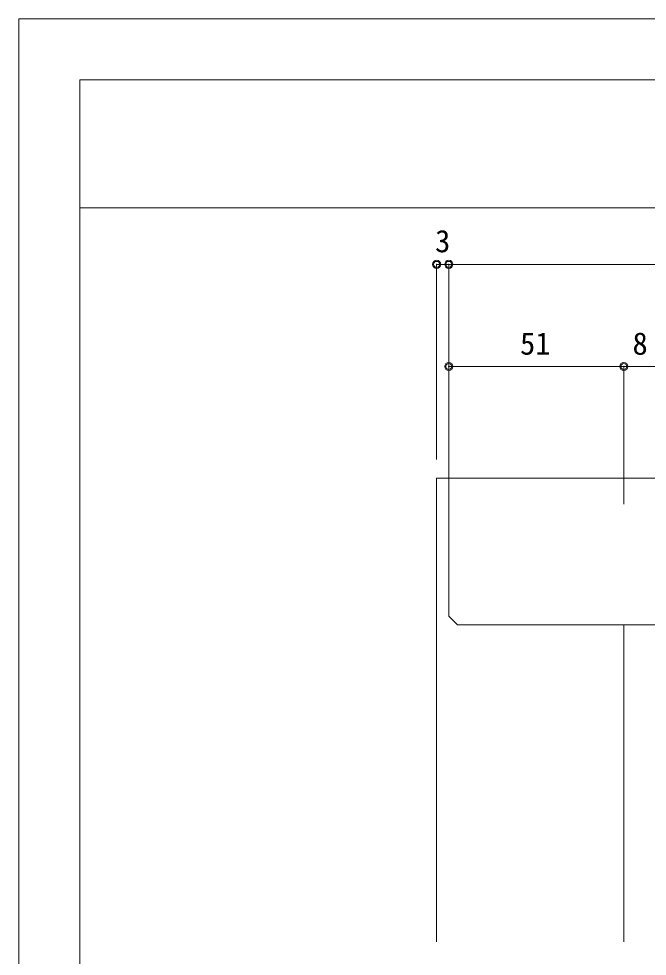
# Model space of a CAD drawing. Units: millimetres on the paper, enlarged 5 times, with parts at other scales. Extents: x -992 to 1008, y -685 to 700.
# Drawn here: x -992.5 to -735.2, y 315.9 to 700 of the extents above; entities that cross this region are included whole.
import ezdxf
from ezdxf.enums import TextEntityAlignment as Align

# ---------------------------------------------------------------- set-up
doc = ezdxf.new("R2010")
doc.units = ezdxf.units.MM
doc.header["$LTSCALE"] = 5
doc.header["$PDMODE"] = 32
doc.header["$PDSIZE"] = 2.5
for name, color, linetype, lineweight in [('1-0_H-SYM', 7, 'Continuous', 20), ('1-1_0', 7, 'Continuous', 20), ('2-0_18', 7, 'Continuous', 18)]:
    doc.layers.add(name, color=color, linetype=linetype, lineweight=lineweight)
doc.styles.add('ＭＳ ゴシック', font='')
doc.styles.get('ＭＳ ゴシック').set_extended_font_data('MS Gothic')

msp = doc.modelspace()

# ---------------------------------------------------------------- linework, layer by layer
at = {"layer": '1-0_H-SYM'}
for p, q in [((-967.5, 675), (197.5, 675)), ((-967.5, 622.5), (197.5, 622.5)), ((-967.5, 622.5), (197.5, 622.5))]:
    msp.add_line(p, q, dxfattribs=at)
at = {"layer": '1-1_0'}
msp.add_line((-967.5, 675), (197.5, 675), dxfattribs=at)
msp.add_lwpolyline([(-992.5, -685), (1007.5, -685), (1007.5, 700), (-992.5, 700)], close=True, dxfattribs=at)
msp.add_lwpolyline([(197.5, -26.25), (-967.5, -26.25), (-967.5, 675)], dxfattribs=at)
at = {"layer": '2-0_18', "color": 4}
for p, q in [((-821.414, 599.355), (-506.414, 599.355)), ((-821.414, 599.355), (-821.414, 519.433)), ((-816.414, 599.355), (-816.414, 502.033)), ((-744.748, 557.525), (-816.414, 557.525)), ((-731.414, 557.525), (-744.748, 557.525)), ((-744.748, 557.525), (-744.748, 501.173))]:
    msp.add_line(p, q, dxfattribs=at)
at = {"layer": '2-0_18'}
for p, q in [((-821.414, 511.719), (-821.414, 451.719)), ((-821.414, 511.719), (-501.414, 511.719)), ((-816.414, 455.254), (-816.414, 511.719)), ((-812.879, 451.719), (-816.414, 455.254)), ((-821.414, 321.812), (-821.414, 451.719)), ((-812.879, 451.719), (-731.414, 451.719)), ((-744.748, 321.812), (-744.748, 451.719))]:
    msp.add_line(p, q, dxfattribs=at)
at = {"layer": '2-0_18', "color": 4}
for centre in [(-821.414, 599.355), (-816.414, 599.355), (-816.414, 557.525), (-744.748, 557.525)]:
    msp.add_circle(centre, 1.667, dxfattribs=at)
at = {"layer": '2-0_18', "color": 1}
for p in [(-821.414, 599.355), (-816.414, 599.355), (-816.414, 557.525), (-744.748, 557.525)]:
    msp.add_point(p, dxfattribs=at)
at = {"layer": '2-0_18', "color": 4}
for p in [(-821.414, 599.355), (-816.414, 599.355), (-816.414, 557.525), (-744.748, 557.525)]:
    msp.add_point(p, dxfattribs=at)
at = {"layer": '2-0_18', "color": 5}
for p in [(-821.414, 599.355), (-816.414, 599.355), (-816.414, 557.525), (-744.748, 557.525)]:
    msp.add_point(p, dxfattribs=at)

# ---------------------------------------------------------------- texts
at = {"layer": '2-0_18', "style": 'ＭＳ ゴシック'}
for s, p in [('3', (-822.036, 601.571)), ('51', (-787.248, 559.608)), ('8', (-741.206, 559.608))]:
    msp.add_text(s, height=9.164, dxfattribs=at).set_placement(p, align=Align.BOTTOM_LEFT)

doc.saveas('drawing.dxf')
